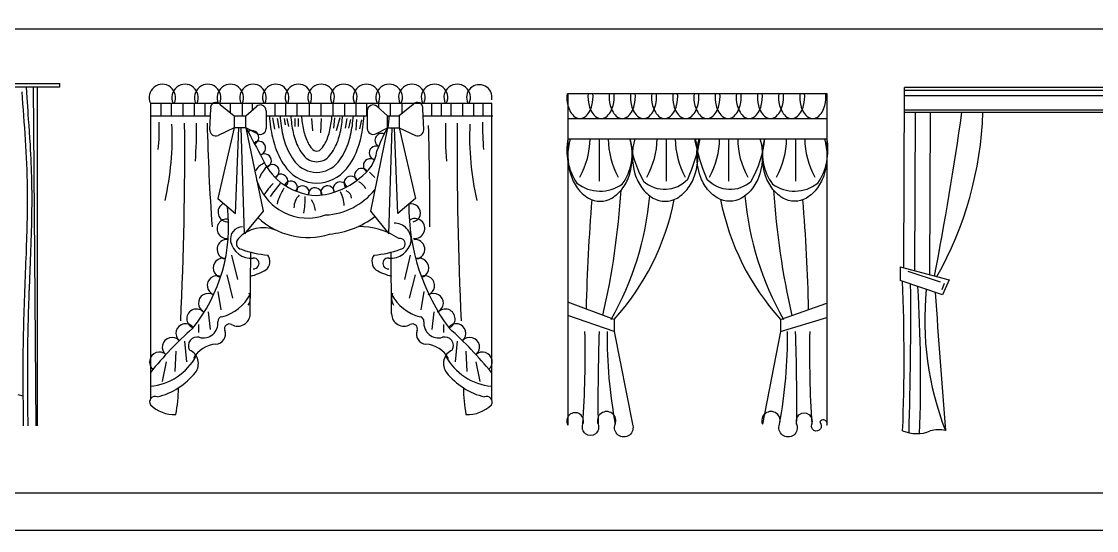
# Model space of a CAD drawing. Header units: inches. Extents: x 10 to 52.5, y 12.6 to 37.4.
# Drawn here: x 38.59 to 47.87, y 12.58 to 16.97 of the extents above; entities that cross this region are included whole.
import ezdxf

# ---------------------------------------------------------------- set-up
doc = ezdxf.new("R2010")
doc.units = ezdxf.units.IN
doc.header["$MEASUREMENT"] = 0
for name, color, linetype in [('02', 2, 'Continuous'), ('4', 4, 'Continuous'), ('kadrbm', 4, 'Continuous')]:
    doc.layers.add(name, color=color, linetype=linetype)

# ---------------------------------------------------------------- blocks, each defined once
blk = doc.blocks.new('kadrbm')
at = {"layer": 'kadrbm', "color": 4}
blk.add_lwpolyline([(0, 0), (0, 24.7972), (21, 24.7972), (21, 0), (0, 0)], close=True, dxfattribs=at)
blk.add_lwpolyline([(20.6631, 0.3257), (20.6631, 24.4603), (0.3369, 24.4603), (0.3369, 0.3257), (20.6631, 0.3257)], dxfattribs=at)

msp = doc.modelspace()

# ---------------------------------------------------------------- linework, layer by layer
at = {"layer": '02'}
for p, q in [((35.6548, 16.4302), (38.9159, 16.4302)), ((38.9159, 16.4012), (38.9159, 16.4302)), ((35.6548, 16.4012), (38.9159, 16.4012)), ((38.7127, 13.4788), (38.6876, 16.4012)), ((38.7224, 13.4788), (38.7224, 16.4012)), ((48.5595, 16.3684), (46.209, 16.3716)), ((39.7894, 16.2613), (39.7894, 16.1527)), ((39.8774, 16.2613), (39.8774, 16.1527)), ((39.9793, 16.2613), (39.9793, 16.1527)), ((40.0766, 16.2613), (40.0766, 16.1527)), ((40.1693, 16.2613), (40.1693, 16.1527)), ((40.3006, 16.2489), (40.421, 16.1527)), ((40.3879, 16.2613), (40.3879, 16.1791)), ((40.489, 16.2613), (40.489, 16.1527)), ((40.577, 16.2613), (40.577, 16.2011)), ((40.7716, 16.2613), (40.7716, 16.1527)), ((40.8643, 16.2613), (40.8643, 16.1527)), ((40.9616, 16.2613), (40.9616, 16.1527)), ((41.0681, 16.2613), (41.0681, 16.1527)), ((41.1701, 16.2613), (41.1701, 16.1527)), ((41.272, 16.2613), (41.272, 16.1527)), ((41.3739, 16.2613), (41.3739, 16.1527)), ((41.4712, 16.2613), (41.4712, 16.1527)), ((41.5639, 16.2613), (41.5639, 16.1527)), ((41.6658, 16.2613), (41.6658, 16.2232)), ((41.7677, 16.2613), (41.7677, 16.1527)), ((41.9669, 16.2489), (41.8466, 16.1527)), ((41.8697, 16.2613), (41.8697, 16.1712)), ((42.1236, 16.2613), (42.1236, 16.1527)), ((42.2083, 16.2613), (42.2083, 16.1527)), ((42.2929, 16.2613), (42.2929, 16.1527)), ((42.3917, 16.2613), (42.3917, 16.1527)), ((42.4864, 16.2613), (42.4864, 16.1527)), ((42.5681, 16.2613), (42.5681, 16.1527)), ((48.5597, 16.3252), (46.2088, 16.3252)), ((39.698, 16.1527), (40.216, 16.1527)), ((40.2104, 16.0319), (40.2188, 16.2118)), ((40.421, 16.1527), (40.5228, 16.1527)), ((40.421, 16.1527), (40.421, 16.0474)), ((40.5228, 16.1527), (40.6128, 16.2331)), ((40.5228, 16.0474), (40.5228, 16.1527)), ((40.6969, 16.1956), (40.6969, 16.042)), ((40.6969, 16.1527), (41.5707, 16.1527)), ((41.5707, 16.1956), (41.5707, 16.042)), ((41.7447, 16.1527), (41.6547, 16.2331)), ((41.7447, 16.1527), (41.8466, 16.1527)), ((41.7447, 16.0474), (41.7447, 16.1527)), ((41.8466, 16.1527), (41.8466, 16.0474)), ((42.0571, 16.0319), (42.0488, 16.2118)), ((42.0515, 16.1527), (42.6533, 16.1527)), ((48.5602, 16.2016), (46.2083, 16.2016)), ((46.2981, 14.8166), (46.3032, 16.181)), ((46.4273, 14.7814), (46.4324, 16.181)), ((40.7534, 16.1359), (40.7687, 16.0368)), ((40.7916, 16.1283), (40.8068, 16.0445)), ((40.8526, 16.1283), (40.8602, 16.0749)), ((40.8755, 16.1283), (40.8907, 16.0597)), ((40.9441, 16.1283), (40.9441, 16.0597)), ((40.9746, 16.1283), (40.9746, 16.0597)), ((41.0891, 16.1283), (41.0967, 16.0216)), ((41.173, 16.1283), (41.1653, 16.0064)), ((41.2874, 16.1359), (41.2798, 16.0445)), ((41.3331, 16.1359), (41.3026, 16.0216)), ((41.3942, 16.1283), (41.3789, 16.0445)), ((41.4247, 16.1207), (41.4094, 16.0445)), ((41.4781, 16.1207), (41.4705, 16.0292)), ((41.5194, 16.1161), (41.5033, 16.04)), ((43.3016, 16.1286), (45.5379, 16.1286)), ((40.421, 16.0474), (40.2804, 15.4389)), ((40.421, 16.0474), (40.2817, 15.9837)), ((40.5228, 16.0474), (40.421, 16.0474)), ((40.4321, 15.3089), (40.461, 16.0474)), ((40.5116, 15.1356), (40.4827, 16.0474)), ((40.6239, 15.9969), (40.5228, 16.0474)), ((40.5228, 16.0474), (40.6705, 15.3306)), ((41.7447, 16.0474), (41.597, 15.3306)), ((41.6436, 15.9969), (41.7447, 16.0474)), ((41.7447, 16.0474), (41.8466, 16.0474)), ((41.756, 15.1356), (41.7849, 16.0474)), ((41.8354, 15.3089), (41.8065, 16.0474)), ((41.8466, 16.0474), (41.9858, 15.9837)), ((41.8466, 16.0474), (41.9872, 15.4389)), ((43.3016, 15.9547), (45.5379, 15.9547)), ((43.5713, 15.9547), (43.5713, 15.5895)), ((44.15, 15.9547), (44.15, 15.5895)), ((44.6895, 15.9547), (44.6895, 15.5895)), ((45.2681, 15.9547), (45.2681, 15.5895)), ((40.2804, 15.4389), (40.4321, 15.3089)), ((41.9872, 15.4389), (41.8354, 15.3089)), ((40.6705, 15.3306), (40.5116, 15.1356)), ((41.597, 15.3306), (41.756, 15.1356)), ((40.3991, 14.9506), (40.4498, 14.7397)), ((40.5596, 14.4445), (40.5637, 14.9762)), ((41.7805, 14.4445), (41.7764, 14.9762)), ((41.941, 14.9506), (41.8903, 14.7397)), ((40.3569, 14.7819), (40.4076, 14.5794)), ((41.9832, 14.7819), (41.9326, 14.5794)), ((46.2379, 14.8131), (46.5147, 14.7194)), ((46.5494, 14.7075), (46.53, 14.6506)), ((40.2809, 14.6385), (40.3062, 14.4782)), ((42.0592, 14.6385), (42.0339, 14.4782)), ((43.7018, 14.3968), (43.3016, 14.5446)), ((45.1376, 14.3968), (45.5379, 14.5359)), ((40.1964, 14.4613), (40.2133, 14.3095)), ((42.1437, 14.4613), (42.1268, 14.3095)), ((43.7018, 14.2924), (43.3016, 14.4316)), ((45.1376, 14.2924), (45.5379, 14.4142)), ((40.112, 14.3517), (40.112, 14.2842)), ((42.2281, 14.3517), (42.2281, 14.2842)), ((39.9937, 14.2083), (40.0106, 14.0311)), ((42.3464, 14.2083), (42.3295, 14.0311)), ((39.9177, 14.1239), (39.9093, 13.9468)), ((42.4224, 14.1239), (42.4308, 13.9468)), ((39.8333, 14.0311), (39.7995, 13.8624)), ((42.5068, 14.0311), (42.5406, 13.8624))]:
    msp.add_line(p, q, dxfattribs=at)
for points in [[(43.2944, 16.346, 0.086354), (43.3021, 16.2407, 0.07478), (43.326, 16.1834, 0.106996), (43.3661, 16.141, 0.309503), (43.4459, 16.141)], [(43.4459, 16.141, 0.106996), (43.486, 16.1834, 0.07478), (43.5099, 16.2407, 0.086354), (43.5176, 16.346, 0.07478)], [(43.4771, 16.346, 0.086354), (43.4848, 16.2407, 0.07478), (43.5087, 16.1834, 0.106996), (43.5488, 16.141, 0.309503), (43.6286, 16.141)], [(43.6286, 16.141, 0.106996), (43.6687, 16.1834, 0.07478), (43.6926, 16.2407, 0.086354), (43.7003, 16.346, 0.07478)], [(43.6598, 16.346, 0.086354), (43.6676, 16.2407, 0.07478), (43.6915, 16.1834, 0.106996), (43.7316, 16.141, 0.309503), (43.8113, 16.141)], [(43.8113, 16.141, 0.106996), (43.8514, 16.1834, 0.07478), (43.8753, 16.2407, 0.086354), (43.8831, 16.346, 0.07478)], [(43.8426, 16.346, 0.086354), (43.8503, 16.2407, 0.07478), (43.8742, 16.1834, 0.106996), (43.9143, 16.141, 0.309503), (43.9941, 16.141)], [(43.9941, 16.141, 0.106996), (44.0342, 16.1834, 0.07478), (44.0581, 16.2407, 0.086354), (44.0658, 16.346, 0.07478)], [(44.0253, 16.346, 0.086354), (44.033, 16.2407, 0.07478), (44.0569, 16.1834, 0.106996), (44.097, 16.141, 0.309503), (44.1768, 16.141)], [(44.1768, 16.141, 0.106996), (44.2169, 16.1834, 0.07478), (44.2408, 16.2407, 0.086354), (44.2485, 16.346, 0.07478)], [(44.208, 16.346, 0.086354), (44.2158, 16.2407, 0.07478), (44.2397, 16.1834, 0.106996), (44.2797, 16.141, 0.309503), (44.3595, 16.141)], [(44.3595, 16.141, 0.106996), (44.3996, 16.1834, 0.07478), (44.4235, 16.2407, 0.086354), (44.4313, 16.346, 0.07478)], [(44.3908, 16.346, 0.086354), (44.3985, 16.2407, 0.07478), (44.4224, 16.1834, 0.106996), (44.4625, 16.141, 0.309503), (44.5423, 16.141)], [(44.5423, 16.141, 0.106996), (44.5824, 16.1834, 0.07478), (44.6063, 16.2407, 0.086354), (44.614, 16.346, 0.07478)], [(44.5735, 16.346, 0.086354), (44.5812, 16.2407, 0.07478), (44.6051, 16.1834, 0.106996), (44.6452, 16.141, 0.309503), (44.725, 16.141)], [(44.725, 16.141, 0.106996), (44.7651, 16.1834, 0.07478), (44.789, 16.2407, 0.086354), (44.7967, 16.346, 0.07478)], [(44.7562, 16.346, 0.086354), (44.764, 16.2407, 0.07478), (44.7879, 16.1834, 0.106996), (44.8279, 16.141, 0.309503), (44.9077, 16.141)], [(44.9077, 16.141, 0.106996), (44.9478, 16.1834, 0.07478), (44.9717, 16.2407, 0.086354), (44.9794, 16.346, 0.07478)], [(44.939, 16.346, 0.086354), (44.9467, 16.2407, 0.07478), (44.9706, 16.1834, 0.106996), (45.0107, 16.141, 0.309503), (45.0905, 16.141)], [(45.0905, 16.141, 0.106996), (45.1306, 16.1834, 0.07478), (45.1545, 16.2407, 0.086354), (45.1622, 16.346, 0.07478)], [(45.1217, 16.346, 0.086354), (45.1294, 16.2407, 0.07478), (45.1533, 16.1834, 0.106996), (45.1934, 16.141, 0.309503), (45.2732, 16.141)], [(45.2732, 16.141, 0.106996), (45.3133, 16.1834, 0.07478), (45.3372, 16.2407, 0.086354), (45.3449, 16.346, 0.07478)], [(45.3044, 16.346, 0.086354), (45.3122, 16.2407, 0.07478), (45.336, 16.1834, 0.106996), (45.3761, 16.141, 0.309503), (45.4559, 16.141)], [(45.4559, 16.141, 0.106996), (45.496, 16.1834, 0.07478), (45.5199, 16.2407, 0.086354), (45.5276, 16.346, 0.07478)], [(40.7249, 16.1527, 0.016224), (40.7352, 16.0547, 0.045976), (40.7752, 15.8827, 0.08898), (40.8764, 15.6964, 0.480266), (41.3911, 15.6964)], [(40.8171, 16.1527, 0.015066), (40.8262, 16.0672, 0.045976), (40.8624, 15.9116, 0.08898), (40.9481, 15.7539, 0.480266), (41.3194, 15.7539)], [(40.9093, 16.1527, 0.013749), (40.9173, 16.0797, 0.045976), (40.9497, 15.9406, 0.08898), (41.0199, 15.8114, 0.480266), (41.2476, 15.8114)], [(41.0016, 16.1527, 0.012235), (41.0084, 16.0923, 0.045976), (41.0369, 15.9695, 0.08898), (41.0916, 15.8689, 0.480266), (41.1759, 15.8689)], [(41.1759, 15.8689, 0.08898), (41.2306, 15.9695, 0.045976), (41.2591, 16.0923, 0.012235), (41.2659, 16.1527, 0.034155)], [(41.2476, 15.8114, 0.08898), (41.3178, 15.9406, 0.045976), (41.3502, 16.0797, 0.013749), (41.3582, 16.1527, 0.034155)], [(41.3194, 15.7539, 0.08898), (41.4051, 15.9116, 0.045976), (41.4413, 16.0672, 0.015066), (41.4504, 16.1527, 0.034155)], [(41.3911, 15.6964, 0.08898), (41.4924, 15.8827, 0.045976), (41.5324, 16.0547, 0.016224), (41.5426, 16.1527, 0.034155)], [(41.7505, 16.0474, 0.015237), (41.7604, 16.1527, 0.034155)], [(43.3219, 15.9547, 0.140861), (43.3239, 15.6519)], [(43.3239, 15.6519, 0.083148), (43.3831, 15.5302, 0.106698), (43.4788, 15.4429, 0.269853), (43.6813, 15.4429, 0.106698), (43.7769, 15.5302, 0.083148), (43.8361, 15.6519, 0.140861), (43.8381, 15.9547, 0.083148)], [(43.8791, 15.9547, 0.143055), (43.8811, 15.6521)], [(43.8811, 15.6521, 0.083931), (43.9413, 15.5302, 0.106539), (44.0382, 15.443, 0.266254), (44.2444, 15.443, 0.106539), (44.3412, 15.5302, 0.083931), (44.4014, 15.6521, 0.143055), (44.4034, 15.9547, 0.083931)], [(44.9603, 15.9547, -0.143055), (44.9583, 15.6521, -0.083931), (44.8981, 15.5302, -0.106539), (44.8013, 15.443, -0.266254), (44.5951, 15.443, -0.106539), (44.4982, 15.5302, -0.083931), (44.438, 15.6521, -0.143055), (44.436, 15.9547, -0.083931)], [(45.5175, 15.9547, -0.140861), (45.5155, 15.6519, -0.083148), (45.4563, 15.5302, -0.106698), (45.3607, 15.4429, -0.269853), (45.1582, 15.4429, -0.106698), (45.0625, 15.5302, -0.083148), (45.0033, 15.6519, -0.140861), (45.0013, 15.9547, -0.083148)], [(40.6148, 15.601, 0.431693), (41.2107, 15.297, 0.212529), (41.6346, 15.5132)], [(40.6255, 15.2753, 0.271995), (41.2433, 15.1325, 0.142612), (41.6353, 15.2836, 0.204218)]]:
    msp.add_lwpolyline(points, format="xyb", dxfattribs=at)
msp.add_lwpolyline([(38.5528, 13.7481), (38.598, 13.7379)], dxfattribs=at)
for centre, radius, start, end in [((39.8013, 16.3102), 0.1143, 334.68873, 205.31127), ((39.9971, 16.3102), 0.1143, 334.68873, 205.31127), ((40.1929, 16.3102), 0.1143, 334.68873, 205.31127), ((40.3887, 16.3102), 0.1143, 334.68873, 205.31127), ((40.5845, 16.3102), 0.1143, 334.68873, 205.31127), ((40.7803, 16.3102), 0.1143, 334.68873, 205.31127), ((40.976, 16.3102), 0.1143, 334.68873, 205.31127), ((41.1718, 16.3102), 0.1143, 334.68873, 205.31127), ((41.3676, 16.3102), 0.1143, 334.68873, 205.31127), ((41.5634, 16.3102), 0.1143, 334.68873, 205.31127), ((41.7592, 16.3102), 0.1143, 334.68873, 205.31127), ((41.955, 16.3102), 0.1143, 334.68873, 205.31127), ((42.1508, 16.3102), 0.1143, 334.68873, 205.31127), ((42.3465, 16.3102), 0.1143, 334.68873, 205.31127), ((42.5369, 16.3109), 0.1097, 349.50726, 206.83203), ((40.2631, 16.2227), 0.0457, 34.92635, 193.7679), ((40.6464, 16.1956), 0.0504, 0, 131.80096), ((41.6211, 16.1956), 0.0504, 48.19904, 180), ((42.0044, 16.2227), 0.0457, 346.2321, 145.07365), ((37.8827, 16.0472), 1.8922, 354.37168, 1.53271), ((37.4599, 15.9671), 2.4267, 347.043, 2.68865), ((9.3209, 15.8451), 30.6738, 357.27236, 0.45614), ((36.4764, 16.0176), 3.6194, 355.92387, 1.13509), ((58.6308, 16.5122), 18.4476, 181.31359, 184.094), ((15.5635, 15.3117), 26.5467, 359.7486, 1.63595), ((45.8637, 16.0176), 3.6194, 178.86491, 184.07613), ((73.0192, 15.8451), 30.6738, 179.54386, 182.72764), ((44.8802, 15.9671), 2.4267, 177.31135, 192.957), ((44.4574, 16.0472), 1.8922, 178.46729, 185.62832), ((40.2607, 16.0296), 0.0504, 177.33521, 294.57167), ((40.5747, 15.9656), 0.0592, 291.95301, 124.95682), ((40.6464, 16.042), 0.0504, 243.45041, 0), ((41.6211, 16.042), 0.0504, 180, 296.54959), ((41.696, 15.9406), 0.0592, 68.11699, 243.43788), ((42.0068, 16.0296), 0.0504, 245.42833, 2.66479), ((40.6333, 15.8737), 0.0592, 284.38556, 132.53396), ((41.6458, 15.8319), 0.0592, 66.89864, 257.55151), ((43.8015, 15.8577), 0.5093, 169.02088, 214.11457), ((42.7993, 15.9607), 0.6937, 330.98869, 359.50515), ((44.3433, 15.9607), 0.6937, 180.49485, 209.01131), ((43.4206, 15.8245), 0.4374, 323.34109, 17.31176), ((44.7688, 16.0493), 0.9354, 185.80563, 209.44482), ((43.378, 15.9607), 0.6937, 330.98869, 359.50515), ((44.9219, 15.9607), 0.6937, 180.49485, 209.01131), ((43.003, 16.2076), 1.4631, 335.75679, 350.04466), ((45.8365, 16.2076), 1.4631, 189.95534, 204.24321), ((43.9175, 15.9607), 0.6937, 330.98869, 359.50515), ((45.4614, 15.9607), 0.6937, 180.49485, 209.01131), ((44.0706, 16.0493), 0.9354, 330.55518, 354.19437), ((45.4189, 15.8245), 0.4374, 162.68824, 216.65891), ((44.4961, 15.9607), 0.6937, 330.98869, 359.50515), ((46.0401, 15.9607), 0.6937, 180.49485, 209.01131), ((45.0379, 15.8577), 0.5093, 325.88543, 10.97912), ((40.6835, 15.7651), 0.0592, 290.72884, 125.00996), ((41.5956, 15.7233), 0.0592, 52.68013, 242.46687), ((40.7448, 15.5968), 0.1607, 114.98149, 151.25625), ((40.9434, 15.4848), 0.3322, 137.18816, 157.80859), ((40.7505, 15.6731), 0.0592, 295.05898, 141.36081), ((41.5202, 15.6397), 0.0592, 33.49697, 227.59494), ((40.8258, 15.5895), 0.0592, 314.008, 149.01085), ((41.4282, 15.5728), 0.0592, 24.45451, 220.48077), ((-34422.3506, -34488.7273), 48767.984, 45.03352991, 45.03360549), ((44.1369, 15.7898), 0.2711, 227.62786, 317.57375), ((44.7025, 15.7898), 0.2711, 222.42625, 312.37214), ((41.0535, 15.2553), 0.4304, 133.17477, 150.52803), ((44.0221, 13.0416), 4.0807, 141.72741, 143.73819), ((41.259, 15.2697), 0.4835, 147.67911, 165.41447), ((40.9094, 15.531), 0.0592, 329.29819, 156.70925), ((41.0098, 15.4893), 0.0592, 342.70422, 165.67957), ((41.1186, 15.4725), 0.0592, 356.47315, 179.65619), ((41.2274, 15.4893), 0.0592, 4.65667, 200.91233), ((41.3362, 15.5227), 0.0592, 16.52799, 209.53579), ((41.3624, 15.4382), 0.0723, 2.68519, 68.4537), ((41.4346, 15.4597), 0.1387, 27.44165, 62.62553), ((43.5815, 15.8286), 0.3263, 231.84039, 305.61527), ((36.9792, 15.9512), 6.7969, 347.09099, 356.28321), ((45.258, 15.8286), 0.3263, 234.38473, 308.15961), ((51.8645, 15.9514), 6.8012, 183.71562, 192.91909), ((41.0893, 15.3602), 0.1522, 134.44122, 180.27134), ((40.3226, 15.4302), 0.7108, 350.58705, 2.02154), ((40.9029, 15.301), 0.2242, 9.17237, 34.4768), ((41.1164, 15.3728), 0.2543, 1.11741, 29.05331), ((59.702, 14.1131), 16.2466, 175.35554, 178.68397), ((41.427, 15.6843), 2.5912, 330.20608, 355.08239), ((47.4124, 15.6843), 2.5912, 184.91761, 209.79392), ((29.103, 14.1117), 16.281, 1.29975, 4.63954), ((40.3653, 15.3217), 0.0836, 115.64259, 274.84652), ((41.9513, 15.3146), 0.0779, 282.15935, 106.35118), ((40.3569, 15.1783), 0.0836, 79.90411, 278.65581), ((41.8029, 15.0798), 0.147, 355.66192, 90.71523), ((41.9811, 15.1808), 0.0857, 262.99145, 123.69602), ((40.4934, 15.0903), 0.105, 90.75018, 191.86467), ((40.673, 14.8958), 0.2922, 68.1317, 137.30808), ((41.4983, 14.571), 0.6265, 56.59546, 90.63693), ((40.3569, 15.0012), 0.0836, 81.96803, 261.93794), ((40.5683, 15.106), 0.1815, 191.86467, 275.26105), ((40.4944, 15.054), 0.0539, 132.1569, 258.38745), ((41.7718, 15.106), 0.1815, 264.73895, 348.13533), ((41.8515, 15.0478), 0.0469, 276.17764, 100.17064), ((41.9832, 15.0012), 0.0836, 278.06206, 98.03197), ((40.7891, 15.8387), 0.8914, 249.95776, 265.01306), ((40.6382, 14.896), 0.0915, 308.14088, 36.65222), ((41.7019, 14.896), 0.0915, 143.34778, 231.85912), ((41.551, 15.8387), 0.8914, 274.98694, 290.04224), ((40.3231, 14.8409), 0.0836, 74.27435, 256.10382), ((40.5892, 14.8789), 0.0466, 264.73895, 95.26105), ((41.7509, 14.8789), 0.0466, 84.73895, 275.26105), ((42.017, 14.8409), 0.0836, 283.89618, 105.72565), ((40.2724, 14.6891), 0.0836, 67.01224, 250.13492), ((40.4253, 15.2862), 0.535, 284.81569, 300.23881), ((41.9148, 15.2862), 0.535, 239.76119, 255.18431), ((42.0677, 14.6891), 0.0836, 289.86508, 112.98776), ((40.1964, 14.5373), 0.0836, 56.60486, 246.48203), ((40.2188, 14.7939), 0.3868, 284.3554, 332.19291), ((40.4585, 14.5784), 0.1022, 325.43604, 25.02555), ((42.1213, 14.7939), 0.3868, 207.80709, 255.6446), ((41.8816, 14.5784), 0.1022, 154.97445, 214.56396), ((42.1437, 14.5373), 0.0836, 293.51797, 123.39514), ((40.0951, 14.4023), 0.0836, 39.33156, 249.72704), ((42.245, 14.4023), 0.0836, 290.27296, 140.66844), ((40.3192, 14.3809), 0.0385, 96.78497, 185.82986), ((40.4523, 14.4448), 0.1072, 240.23901, 359.83992), ((41.8878, 14.4448), 0.1072, 180.16008, 299.76099), ((42.0209, 14.3809), 0.0385, 354.17014, 83.21503), ((40.0022, 14.2758), 0.0836, 37.59177, 229.19528), ((40.1547, 14.3641), 0.1268, 254.30578, 5.82986), ((40.2586, 14.27), 0.0872, 273.57123, 20.89719), ((40.3786, 14.3158), 0.0413, 60.23901, 200.89719), ((41.9615, 14.3158), 0.0413, 339.10281, 119.76099), ((42.0816, 14.27), 0.0872, 159.10281, 266.42877), ((42.1854, 14.3641), 0.1268, 174.17014, 285.69422), ((42.3379, 14.2758), 0.0836, 310.80472, 142.40823), ((33.8473, 14.1011), 9.6041, 356.36624, 1.14135), ((62.3543, 13.6881), 18.7927, 178.15713, 180.59652), ((47.9209, 14.2618), 4.2801, 179.59029, 190.35587), ((40.9185, 14.2618), 4.2801, 349.64413, 0.40971), ((26.4851, 13.6881), 18.7927, 359.40348, 1.84287), ((54.9922, 14.1011), 9.6041, 178.85865, 183.63376), ((39.884, 14.1577), 0.0836, 40.74136, 230.87507), ((40.1002, 14.1702), 0.0746, 74.30578, 210.4921), ((42.2399, 14.1702), 0.0746, 329.5079, 105.69422), ((42.4561, 14.1577), 0.0836, 309.12493, 139.25864), ((39.7742, 14.0311), 0.0836, 47.23979, 230.55142), ((39.984, 14.0152), 0.1282, 323.19295, 66.08163), ((40.2789, 13.9442), 0.2392, 93.57123, 151.35025), ((42.0612, 13.9442), 0.2392, 28.64975, 86.42877), ((42.3561, 14.0152), 0.1282, 113.91837, 216.80705), ((42.5659, 14.0311), 0.0836, 309.44858, 132.76021), ((39.6496, 14.3247), 0.5068, 275.48083, 331.26554), ((42.6905, 14.3247), 0.5068, 208.73446, 264.51917), ((39.6049, 14.3282), 0.6197, 284.23697, 321.02384), ((42.7352, 14.3282), 0.6197, 218.97616, 255.76303), ((38.6405, 13.8186), 1.3001, 349.23095, 359.50111), ((43.6996, 13.8186), 1.3001, 180.49889, 190.76905), ((39.7385, 13.6843), 0.0471, 66.47833, 211.08324), ((39.9081, 13.8785), 0.303, 226.14315, 271.82682), ((42.432, 13.8785), 0.303, 268.17318, 313.85685), ((42.6016, 13.6843), 0.0471, 328.91676, 113.52167)]:
    msp.add_arc(centre, radius, start, end, dxfattribs=at)
for centre, major_axis, ratio, start_param, end_param in [((-8.333, 24.6512), (-54.9268, 9.1783), 0.734338, 3.124119, 3.159114), ((11.4319, 14.4444), (0, 34.8329), 0.999916, 4.682987, 4.71976), ((32.9814, 13.8874), (0, 13.3668), 0.999916, 4.676836, 4.771699), ((48.9986, 14.3885), (0, 2.6162), 0.999916, 1.468762, 1.942697)]:
    msp.add_ellipse(centre, major_axis=major_axis, ratio=ratio, start_param=start_param, end_param=end_param, dxfattribs=at)
msp.add_spline([(38.5871, 16.358), (38.634, 15.5309), (38.6228, 14.9256), (38.6003, 14.2755), (38.6003, 13.4788)], degree=3, dxfattribs=at)
msp.add_open_spline([(38.6257, 16.4012), (38.6327, 16.2716), (38.6396, 16.1822), (38.6497, 16.0409), (38.6532, 15.9891), (38.6627, 15.8338), (38.6678, 15.7301), (38.6716, 15.5928), (38.6723, 15.5594), (38.6733, 15.4925), (38.6735, 15.4591), (38.6734, 15.3589), (38.6725, 15.2921), (38.6695, 15.151), (38.6671, 15.0767), (38.6619, 14.9324), (38.6591, 14.8624), (38.6534, 14.7225), (38.6506, 14.6526), (38.6462, 14.535), (38.6446, 14.4872), (38.6419, 14.4006), (38.6409, 14.3619), (38.6393, 14.2928), (38.6388, 14.2624), (38.6379, 14.2017), (38.6375, 14.1714), (38.6368, 14.0803), (38.6367, 14.0195), (38.637, 13.8506), (38.638, 13.5875), (38.639, 13.4791)], degree=3, knots=[0, 0, 0, 0, 138.840645, 138.840645, 219.009104, 219.009104, 379.346024, 379.346024, 430.885694, 430.885694, 482.425364, 482.425364, 585.504704, 585.504704, 700.415899, 700.415899, 808.880257, 808.880257, 917.344616, 917.344616, 991.630451, 991.630451, 1051.905389, 1051.905389, 1099.111269, 1099.111269, 1146.31715, 1146.31715, 1240.728912, 1240.728912, 1408.633455, 1408.633455, 1408.633455, 1408.633455], dxfattribs=at)
at = {"layer": '4'}
for p, q in [((31.8636, 16.902), (52.1898, 16.902)), ((43.3016, 16.346), (45.5379, 16.346)), ((43.3016, 16.346), (43.3016, 13.4837)), ((45.5379, 16.346), (45.5379, 13.4837)), ((46.2032, 14.8424), (46.2091, 16.3973)), ((48.5594, 16.3974), (46.2091, 16.3973)), ((39.698, 16.2613), (39.698, 13.7084)), ((39.698, 16.2613), (42.6448, 16.2613)), ((42.6421, 16.2613), (42.6421, 13.7084)), ((48.5602, 16.181), (46.2083, 16.181)), ((46.1713, 14.8511), (46.1713, 14.7317)), ((46.1713, 14.8511), (46.593, 14.7364)), ((46.5362, 14.6073), (46.1713, 14.7317)), ((46.593, 14.7364), (46.5362, 14.6073)), ((43.7018, 14.3968), (43.7018, 14.2924)), ((45.1376, 14.3968), (45.1376, 14.2924)), ((43.7018, 14.2924), (43.8585, 13.4924)), ((45.1376, 14.2924), (44.981, 13.4924)), ((31.8636, 12.902), (52.1898, 12.902))]:
    msp.add_line(p, q, dxfattribs=at)
for points in [[(40.5228, 16.0474, 0.000059), (40.6668, 15.7818, 0.12012), (40.8174, 15.5812, 0.15316), (41.1338, 15.4642, 0.227684)], [(41.1338, 15.4642, 0.158036), (41.5035, 15.6146, 0.20561), (41.6541, 15.8486, -0.032242), (41.7447, 16.0474)], [(43.8585, 13.4924, -1.481874), (43.7105, 13.4924, 1.481874), (43.5626, 13.4924, -1.481874), (43.4321, 13.4924, 1.593731), (43.3016, 13.4837)], [(45.5379, 13.4837, 1.017429), (45.4757, 13.5079, -1.910081), (45.4073, 13.4924, 1.481874), (45.2768, 13.4924, -1.481874), (45.1289, 13.4924, 1.481874), (44.981, 13.4924)]]:
    msp.add_lwpolyline(points, format="xyb", dxfattribs=at)
for centre, radius, start, end in [((42.1053, 15.8428), 2.1541, 317.83229, 348.97646), ((46.7341, 15.8428), 2.1541, 191.02354, 222.16771), ((38.9817, 15.1956), 1.3914, 320.89071, 7.14739), ((43.7018, 15.3747), 1.7725, 179.52592, 216.59894), ((42.1141, 11.9896), 3.104, 131.40085, 141.11098), ((40.226, 11.9896), 3.104, 38.88902, 48.59915)]:
    msp.add_arc(centre, radius, start, end, dxfattribs=at)
for centre, major_axis, ratio, start_param, end_param in [((41.3927, 16.9598), (-5.3786, 1.5108), 0.743066, 2.963557, 3.31971), ((31.1002, 14.0571), (0, 15.1057), 0.999916, 4.67131, 4.75665), ((124.5526, 19.7928), (0, 78.2562), 0.999916, 1.636835, 1.6521), ((46.3136, 13.7155), (0, 0.3042), 0.999916, 2.729829, 3.532226), ((46.5007, 13.2104), (0, 0.2349), 0.999916, -0.261515, 0.308623)]:
    msp.add_ellipse(centre, major_axis=major_axis, ratio=ratio, start_param=start_param, end_param=end_param, dxfattribs=at)

# ---------------------------------------------------------------- block references
at = {"layer": 'kadrbm'}
msp.add_blockref('kadrbm', (31.5267, 12.5763), dxfattribs=at)

doc.saveas('drawing.dxf')
